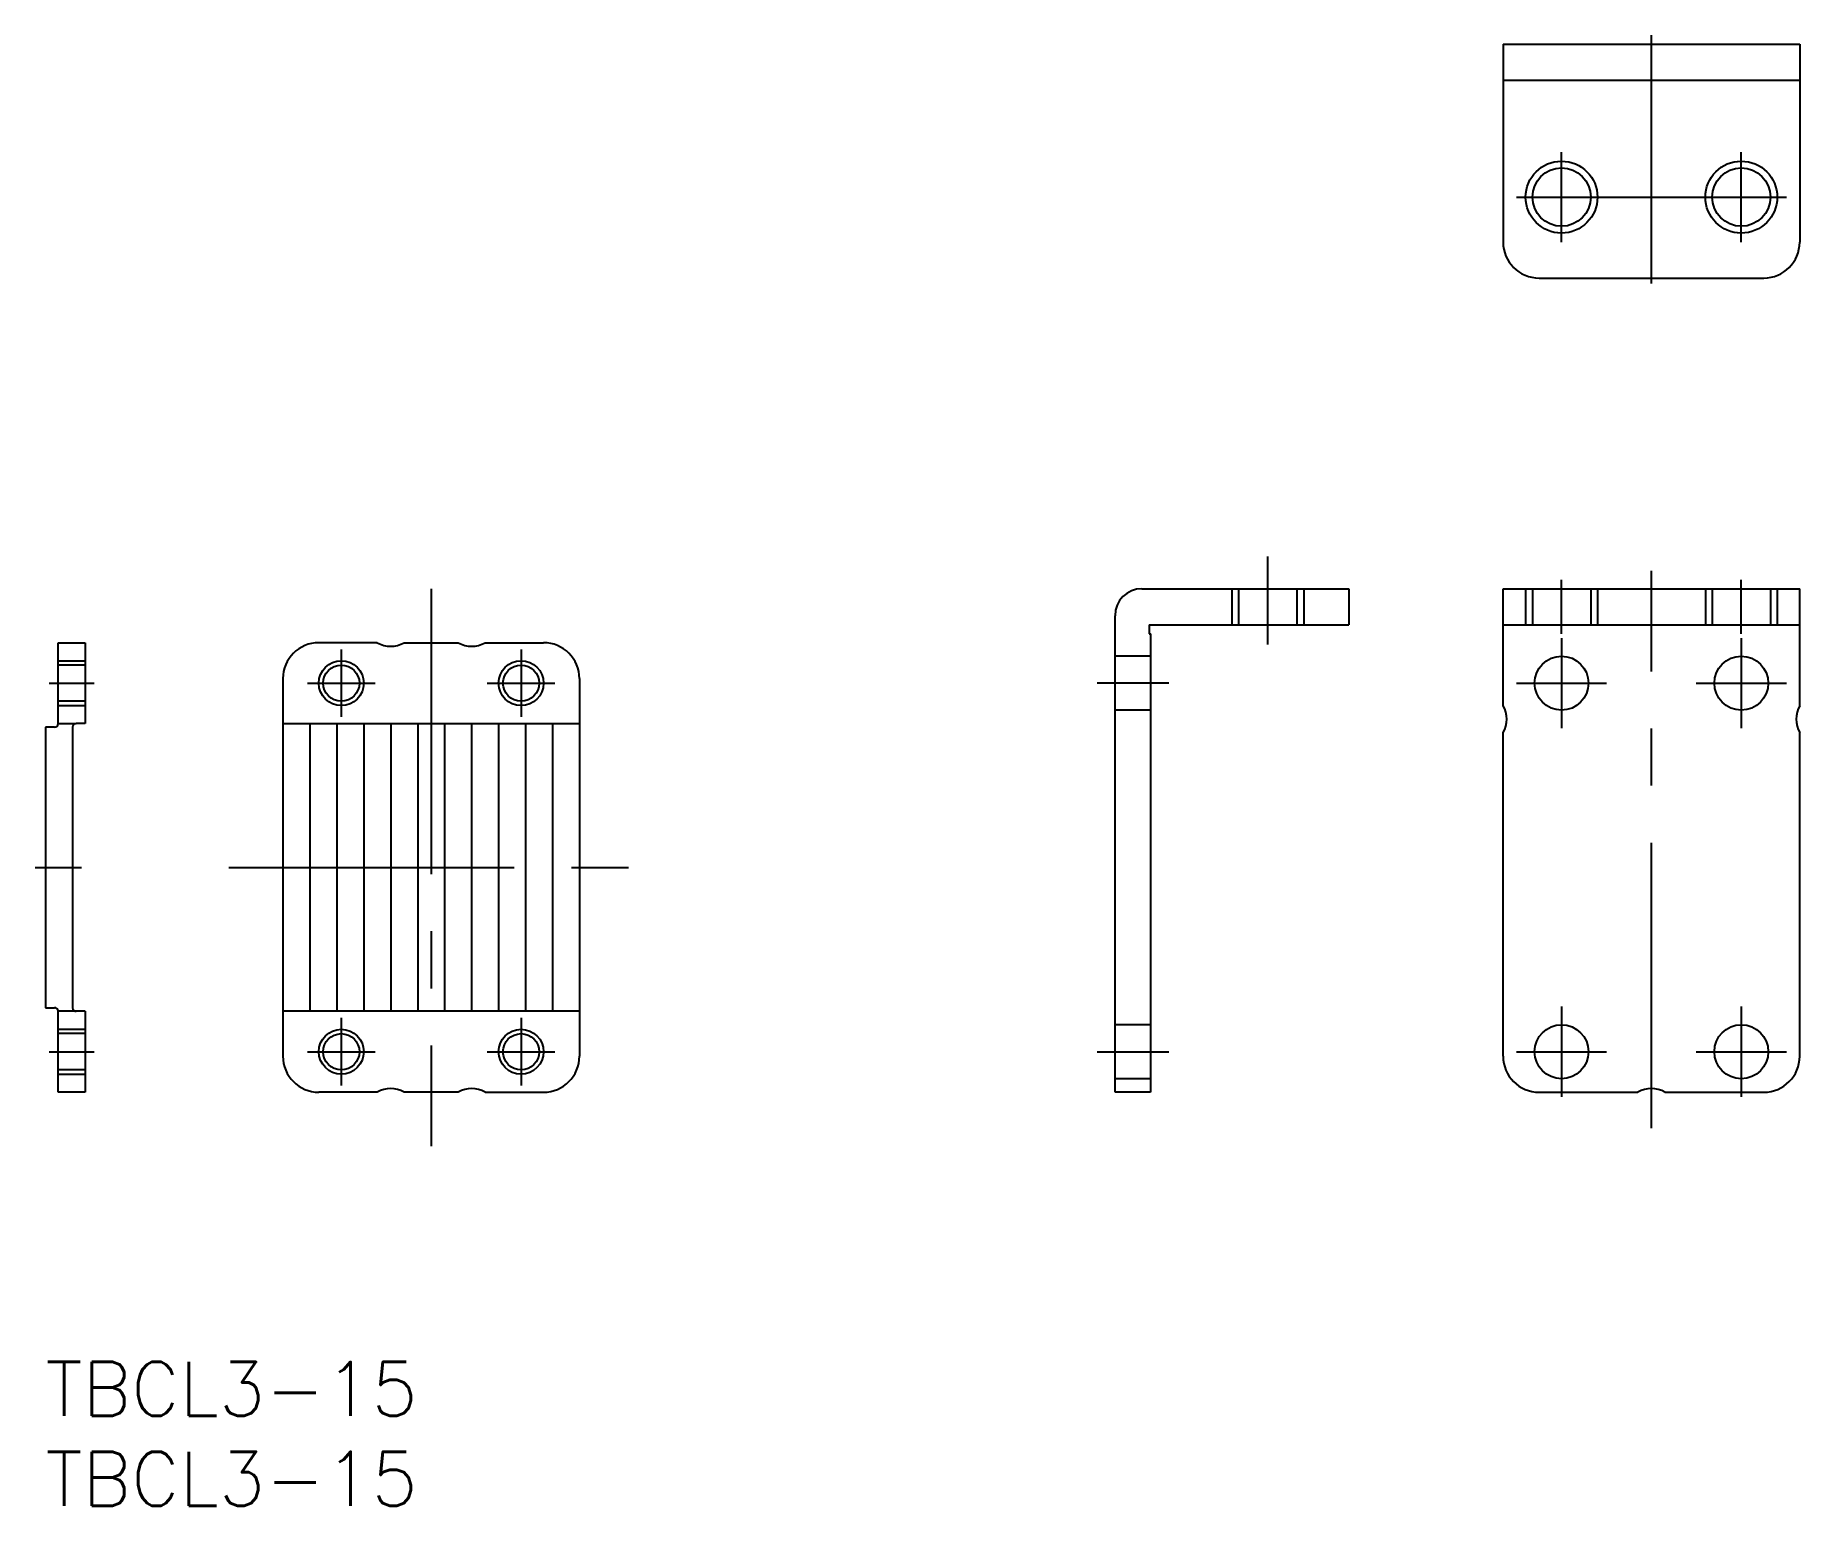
# Model space of a CAD drawing. Extents: x -0.6 to 97.6, y -8 to 73.8.
import ezdxf

# ---------------------------------------------------------------- set-up
doc = ezdxf.new("R2010")
doc.units = 0
doc.header["$LTSCALE"] = 0.5
doc.linetypes.add('CENTER', pattern=[50.8, 31.75, -6.35, 6.35, -6.35])
doc.linetypes.add('DASHED', pattern=[19.05, 12.7, -6.35])
for name, color, linetype in [('MSM_CENTER', 1, 'CENTER'), ('MSM_CONTINUOUS', 7, 'CONTINUOUS'), ('MSM_DASHED', 4, 'DASHED'), ('MSM_NARROW', 5, 'CONTINUOUS'), ('MSM_PART_NUMBER', 7, 'CONTINUOUS')]:
    doc.layers.add(name, color=color, linetype=linetype)
doc.styles.get("Standard").update_dxf_attribs({"font": 'txt.shx', "height": 2, "bigfont": 'bigfont.shx'})

# ---------------------------------------------------------------- blocks, each defined once
blk = doc.blocks.new('*U51')
at = {"layer": 'MSM_PART_NUMBER'}
blk.add_text('TBCL3-15', height=3, dxfattribs=at).set_placement((0, -3))
blk = doc.blocks.new('*U52')
at = {"layer": 'MSM_PART_NUMBER'}
blk.add_text('TBCL3-15', height=3, dxfattribs=at).set_placement((0, -8))

msp = doc.modelspace()

# ---------------------------------------------------------------- linework, layer by layer
at = {"layer": 'MSM_CENTER'}
for p, q in [((89.342, 59.982), (89.342, 73.782)), ((84.342, 62.274), (84.342, 67.29)), ((94.342, 62.274), (94.342, 67.29)), ((81.834, 64.782), (96.856, 64.782)), ((67.999, 39.901), (67.999, 44.799)), ((84.342, 40.499), (84.342, 43.499)), ((89.342, 12.999), (89.342, 43.999)), ((94.342, 40.499), (94.342, 43.499)), ((21.454, 42.999), (21.454, 11.999)), ((84.342, 40.257), (84.342, 35.241)), ((94.342, 40.257), (94.342, 35.241)), ((16.454, 39.628), (16.454, 35.87)), ((26.454, 39.628), (26.454, 35.87)), ((0.2, 37.749), (2.7, 37.749)), ((14.575, 37.749), (18.333, 37.749)), ((24.575, 37.749), (28.333, 37.749)), ((62.499, 37.749), (58.499, 37.749)), ((81.834, 37.749), (86.85, 37.749)), ((91.834, 37.749), (96.85, 37.749)), ((-0.572, 27.499), (2, 27.499)), ((10.204, 27.499), (32.704, 27.499)), ((84.342, 19.757), (84.342, 14.741)), ((94.342, 19.757), (94.342, 14.741)), ((16.454, 19.128), (16.454, 15.37)), ((26.454, 19.128), (26.454, 15.37)), ((0.2, 17.249), (2.7, 17.249)), ((14.575, 17.249), (18.333, 17.249)), ((24.575, 17.249), (28.333, 17.249)), ((58.499, 17.249), (62.499, 17.249)), ((81.834, 17.249), (86.85, 17.249)), ((91.834, 17.249), (96.85, 17.249))]:
    msp.add_line(p, q, dxfattribs=at)
at = {"layer": 'MSM_CONTINUOUS'}
for p, q in [((81.092, 73.282), (97.592, 73.282)), ((81.092, 73.282), (81.092, 62.282)), ((97.592, 73.282), (97.592, 62.282)), ((81.092, 71.282), (97.592, 71.282)), ((83.092, 60.282), (95.592, 60.282)), ((60.999, 42.999), (72.499, 42.999)), ((72.499, 42.999), (72.499, 40.999)), ((81.092, 42.999), (97.592, 42.999)), ((81.092, 36.496), (81.092, 42.999)), ((97.592, 36.496), (97.592, 42.999)), ((59.499, 14.999), (59.499, 41.499)), ((61.399, 40.999), (72.499, 40.999)), ((61.399, 40.999), (61.399, 40.499)), ((61.399, 40.499), (61.499, 40.499)), ((61.499, 14.999), (61.499, 40.499)), ((81.092, 40.999), (97.592, 40.999)), ((0.7, 39.999), (2.2, 39.999)), ((0.7, 35.499), (0.7, 39.999)), ((2.2, 39.999), (2.2, 35.499)), ((18.455, 39.999), (15.204, 39.999)), ((19.952, 39.999), (22.955, 39.999)), ((24.452, 39.999), (27.704, 39.999)), ((13.204, 37.999), (13.204, 16.999)), ((29.704, 37.999), (29.704, 16.999)), ((2.2, 35.499), (1.7, 35.499)), ((13.204, 35.499), (29.704, 35.499)), ((14.704, 35.499), (14.704, 19.499)), ((16.204, 35.499), (16.204, 19.499)), ((17.704, 35.499), (17.704, 19.499)), ((19.204, 35.499), (19.204, 19.499)), ((20.704, 35.499), (20.704, 19.499)), ((22.204, 35.499), (22.204, 19.499)), ((23.704, 35.499), (23.704, 19.499)), ((25.204, 35.499), (25.204, 19.499)), ((26.704, 35.499), (26.704, 19.499)), ((28.204, 35.499), (28.204, 19.499)), ((0, 35.299), (0, 19.699)), ((0.5, 35.299), (0, 35.299)), ((1.5, 35.299), (1.5, 19.699)), ((81.092, 16.999), (81.092, 34.999)), ((97.592, 16.999), (97.592, 34.999)), ((0, 19.699), (0.5, 19.699)), ((0.7, 14.999), (0.7, 19.499)), ((2.2, 19.499), (1.7, 19.499)), ((2.2, 19.499), (2.2, 14.999)), ((29.704, 19.499), (13.204, 19.499)), ((2.2, 14.999), (0.7, 14.999)), ((18.455, 14.999), (15.204, 14.999)), ((22.955, 14.999), (19.952, 14.999)), ((24.452, 14.999), (27.704, 14.999)), ((61.48, 14.999), (59.499, 14.999)), ((83.092, 14.999), (88.594, 14.999)), ((90.09, 14.999), (95.592, 14.999))]:
    msp.add_line(p, q, dxfattribs=at)
for centre, radius in [((84.342, 64.782), 1.621), ((94.342, 64.782), 1.621), ((16.454, 37.749), 1.006), ((26.454, 37.749), 1.006), ((84.342, 37.749), 1.5), ((94.342, 37.749), 1.5), ((84.342, 17.249), 1.5), ((94.342, 17.249), 1.5), ((16.454, 17.249), 1.006), ((26.454, 17.249), 1.006)]:
    msp.add_circle(centre, radius, dxfattribs=at)
for centre, radius, start, end in [((83.092, 62.282), 2, 180, 270), ((95.592, 62.282), 2, 270, 0), ((60.999, 41.499), 1.5, 90, 180), ((15.204, 37.999), 2, 90, 180), ((19.204, 41.299), 1.5, 240.07357, 299.92643), ((23.704, 41.299), 1.5, 240.07357, 299.92643), ((27.704, 37.999), 2, 0, 90), ((79.792, 35.747), 1.5, 330.07357, 29.92643), ((98.892, 35.747), 1.5, 150.07357, 209.92643), ((0.5, 35.499), 0.2, 270, 0), ((1.7, 35.299), 0.2, 90, 180), ((0.5, 19.499), 0.2, 0, 90), ((1.7, 19.699), 0.2, 180, 270), ((15.204, 16.999), 2, 180, 270), ((27.704, 16.999), 2, 270, 0), ((83.092, 16.999), 2, 180, 270), ((95.592, 16.999), 2, 270, 0), ((19.204, 13.699), 1.5, 60.07357, 119.92643), ((23.704, 13.699), 1.5, 60.07357, 119.92643), ((89.342, 13.699), 1.5, 60.07357, 119.92643)]:
    msp.add_arc(centre, radius, start, end, dxfattribs=at)
at = {"layer": 'MSM_DASHED'}
for p, q in [((65.999, 42.999), (65.999, 40.999)), ((66.378, 42.999), (66.378, 40.999)), ((69.62, 42.999), (69.62, 40.999)), ((69.999, 42.999), (69.999, 40.999)), ((82.342, 42.999), (82.342, 40.999)), ((82.721, 42.999), (82.721, 40.999)), ((85.963, 42.999), (85.963, 40.999)), ((86.342, 42.999), (86.342, 40.999)), ((92.342, 42.999), (92.342, 40.999)), ((92.721, 42.999), (92.721, 40.999)), ((95.963, 42.999), (95.963, 40.999)), ((96.342, 42.999), (96.342, 40.999)), ((0.7, 38.999), (2.2, 38.999)), ((2.2, 38.756), (0.7, 38.756)), ((61.48, 39.249), (59.499, 39.249)), ((2.2, 36.743), (0.7, 36.743)), ((0.7, 36.499), (2.2, 36.499)), ((0.7, 35.499), (1.7, 35.499)), ((61.48, 36.249), (59.499, 36.249)), ((1.7, 19.499), (0.7, 19.499)), ((61.48, 18.749), (59.499, 18.749)), ((0.7, 18.499), (2.2, 18.499)), ((2.2, 18.256), (0.7, 18.256)), ((2.2, 16.243), (0.7, 16.243)), ((0.7, 15.999), (2.2, 15.999)), ((61.48, 15.749), (59.499, 15.749))]:
    msp.add_line(p, q, dxfattribs=at)
at = {"layer": 'MSM_NARROW'}
for centre, radius in [((84.342, 64.782), 2), ((94.342, 64.782), 2), ((16.454, 37.749), 1.25), ((26.454, 37.749), 1.25), ((16.454, 17.249), 1.25), ((26.454, 17.249), 1.25)]:
    msp.add_circle(centre, radius, dxfattribs=at)

# ---------------------------------------------------------------- block references
at = {"layer": 'MSM_CONTINUOUS'}
for name in ['*U51', '*U52']:
    msp.add_blockref(name, (0, 0), dxfattribs=at)

doc.saveas('drawing.dxf')
